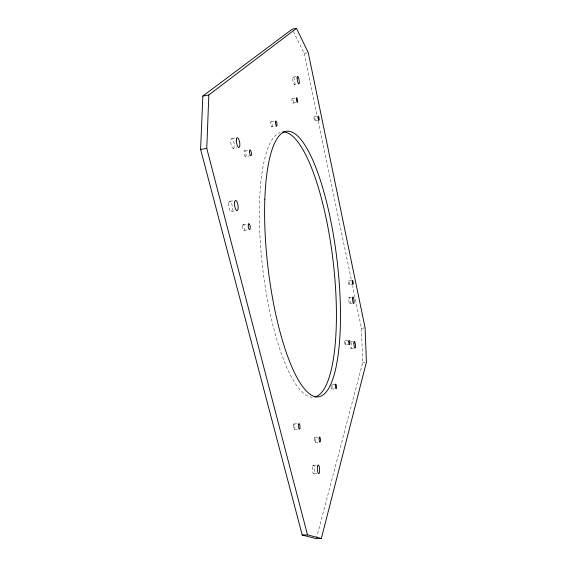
<?xml version="1.0" encoding="UTF-8"?>
<svg xmlns="http://www.w3.org/2000/svg" width="567" height="567" viewBox="0 0 567 567"><rect width="100%" height="100%" fill="white"/><g stroke="black" fill="none" stroke-linecap="round" stroke-linejoin="round"><path stroke-width="0.43" stroke-dasharray="2.83 2.13" d="M316.329 538.65L362.674 362.618L361.434 328.258L352.582 285.775M293.394 31.525L304.174 53.39L308.257 52.625M293.323 77.119L295.931 76.651M294.471 84.738A3.87 0.914 80.2 0 0 294.436 79.182A3.87 0.914 80.2 0 0 292.778 78.87A3.87 0.914 80.2 0 0 294.471 84.738L297.073 84.277M292.218 98.467L296.633 97.701M292.919 103.102A2.346 0.574 80.4 0 0 292.905 99.679A2.346 0.574 80.4 0 0 291.885 99.572A2.346 0.574 80.4 0 0 292.919 103.102L297.335 102.344M270.991 121.813L275.846 121.005M314.238 116.774L318.293 116.1M271.777 126.93A2.594 0.702 80.4 0 0 271.799 123.096A2.594 0.702 80.4 0 0 270.565 123.089A2.594 0.702 80.4 0 0 271.777 126.93L276.632 126.129M314.869 120.984A2.133 0.475 81 0 0 314.813 117.837A2.133 0.475 81 0 0 313.976 117.808A2.133 0.475 81 0 0 314.869 120.984L318.916 120.317M231.719 138.532L234.922 138.008M233.313 148.455A5.025 1.602 80.2 0 0 233.491 140.907A5.025 1.602 80.2 0 0 230.719 141.112A5.025 1.602 80.2 0 0 233.313 148.455L236.51 147.937M244.625 150.801L250.026 149.943M245.532 156.513A2.892 0.886 80.6 0 0 245.617 152.147A2.892 0.886 80.6 0 0 244.086 152.31A2.892 0.886 80.6 0 0 245.532 156.513L250.933 155.663M229.734 201.271L233.866 200.683M231.386 211.427L234.688 210.967M243.179 224.504L248.771 223.745M244.122 230.365L249.714 229.621M348.776 280.92L352.568 280.495M349.123 284.79A1.949 0.418 83.5 0 0 349.237 282.026A1.949 0.418 83.5 0 0 348.485 281.749A1.949 0.418 83.5 0 0 349.123 284.79L352.922 284.365M349.187 297.399L351.483 297.151M349.775 303.912A3.282 0.702 83.8 0 0 349.959 299.199A3.282 0.702 83.8 0 0 348.698 298.852A3.282 0.702 83.8 0 0 349.775 303.912L352.072 303.671M361.434 328.258L365.098 327.903M345.09 340.795L349.095 340.42M350.47 341.788L352.816 341.568M345.452 344.92A2.07 0.461 84.4 0 0 345.579 341.851A2.07 0.461 84.4 0 0 344.771 341.802A2.07 0.461 84.4 0 0 345.452 344.92L349.47 344.552M351.065 348.485L353.418 348.273M362.674 362.618L364.907 362.426M332.241 384.419L335.735 384.135M331.759 389.04L336.132 388.693M293.876 423.981L299.029 423.627M294.308 429.446L299.475 429.099M314.749 437.377L319.561 437.065M315.174 442.451L319.986 442.147M313.225 465.216L316.492 465.039M313.934 473.884L317.208 473.707M304.174 53.39L317.18 115.824M318.264 121.026L351.497 280.573M350.874 342.262A3.367 0.73 84.4 0 1 351.455 347.826A3.367 0.73 84.4 0 1 350.13 345.955M331.667 384.759A2.282 0.553 85.2 0 1 332.134 387.665A2.282 0.553 85.2 0 1 331.553 388.927A2.282 0.553 85.2 0 1 330.979 386.247M312.438 397.254A133.543 35.381 83.2 0 1 262.861 269.651A133.543 35.381 83.2 0 1 280.197 132.409M228.785 203.106A5.153 1.722 81.5 0 0 230.925 211.385A5.153 1.722 81.5 0 0 231.946 204.574A5.153 1.722 81.5 0 0 228.785 203.106M312.53 466.882A4.373 1.148 86.9 0 0 313.636 473.877A4.373 1.148 86.9 0 0 314.557 467.895A4.373 1.148 86.9 0 0 312.53 466.882M242.662 225.609A2.977 0.964 82.1 0 0 243.867 230.358A2.977 0.964 82.1 0 0 244.412 226.346A2.977 0.964 82.1 0 0 242.662 225.609M293.394 424.938A2.743 0.78 86.4 0 0 294.103 429.41A2.743 0.78 86.4 0 0 294.769 425.796A2.743 0.78 86.4 0 0 293.394 424.938M314.352 438.291A2.551 0.666 86.4 0 0 314.997 442.423A2.551 0.666 86.4 0 0 315.536 439.028A2.551 0.666 86.4 0 0 314.352 438.291"/><path stroke-width="0.85" d="M321.347 538.487L307.498 534.865L206.764 148.412L208.84 94.98L296.484 28.35L308.257 52.625L365.098 327.903L366.402 362.299L321.347 538.487L316.329 538.65L302.225 535.042L200.598 149.412L202.837 96.057L292.239 29.179L296.484 28.35M202.837 96.057L208.84 94.98M200.598 149.412L206.764 148.412M302.225 535.042L307.498 534.865M282.642 131.962A133.543 35.381 83.2 0 1 332.949 259.75A133.543 35.381 83.2 0 1 314.813 397.02M234.589 202.277A5.16 1.687 81.6 0 0 236.708 210.577A5.16 1.687 81.6 0 0 237.693 203.751A5.16 1.687 81.6 0 0 234.589 202.277M352.539 298.44A3.289 0.687 83.8 0 0 353.61 303.508A3.289 0.687 83.8 0 0 353.773 298.788A3.289 0.687 83.8 0 0 352.539 298.44M353.9 343.063A3.367 0.716 84.4 0 0 354.985 348.124A3.367 0.716 84.4 0 0 355.148 343.127A3.367 0.716 84.4 0 0 353.9 343.063M317.449 466.613A4.38 1.127 86.9 0 0 318.555 473.615A4.38 1.127 86.9 0 0 319.441 467.626A4.38 1.127 86.9 0 0 317.449 466.613M297.129 78.083A3.87 0.9 80.2 0 0 298.809 83.966A3.87 0.9 80.2 0 0 298.759 78.409A3.87 0.9 80.2 0 0 297.129 78.083M236.34 140.198A5.039 1.566 80.3 0 0 238.905 147.555A5.039 1.566 80.3 0 0 239.061 139.999A5.039 1.566 80.3 0 0 236.34 140.198M264.832 199.166A133.741 34.722 83.2 0 0 317.924 396.879A133.741 34.722 83.2 0 0 325.026 196.076A133.741 34.722 83.2 0 0 264.832 199.166M249.494 151.453A2.899 0.872 80.6 0 0 250.933 155.663A2.899 0.872 80.6 0 0 250.997 151.297A2.899 0.872 80.6 0 0 249.494 151.453M319.171 437.979A2.551 0.652 86.3 0 0 319.809 442.118A2.551 0.652 86.3 0 0 320.334 438.723A2.551 0.652 86.3 0 0 319.171 437.979M335.416 384.858A2.289 0.539 85.2 0 0 335.99 388.636A2.289 0.539 85.2 0 0 336.401 385.744A2.289 0.539 85.2 0 0 335.416 384.858M298.561 424.584A2.75 0.765 86.3 0 0 299.27 429.063A2.75 0.765 86.3 0 0 299.922 425.441A2.75 0.765 86.3 0 0 298.561 424.584M348.79 341.426A2.077 0.454 84.4 0 0 349.47 344.552A2.077 0.454 84.4 0 0 349.584 341.476A2.077 0.454 84.4 0 0 348.79 341.426M248.268 224.851A2.977 0.943 82.2 0 0 249.466 229.607A2.977 0.943 82.2 0 0 249.99 225.595A2.977 0.943 82.2 0 0 248.268 224.851M275.434 122.281A2.594 0.687 80.5 0 0 276.632 126.129A2.594 0.687 80.5 0 0 276.646 122.288A2.594 0.687 80.5 0 0 275.434 122.281M296.307 98.807A2.353 0.56 80.5 0 0 297.335 102.344A2.353 0.56 80.5 0 0 297.306 98.92A2.353 0.56 80.5 0 0 296.307 98.807M318.03 117.135A2.133 0.468 81 0 0 318.916 120.317A2.133 0.468 81 0 0 318.852 117.163A2.133 0.468 81 0 0 318.03 117.135M352.284 281.324A1.956 0.404 83.5 0 0 352.922 284.365A1.956 0.404 83.5 0 0 353.021 281.601A1.956 0.404 83.5 0 0 352.284 281.324"/></g></svg>
